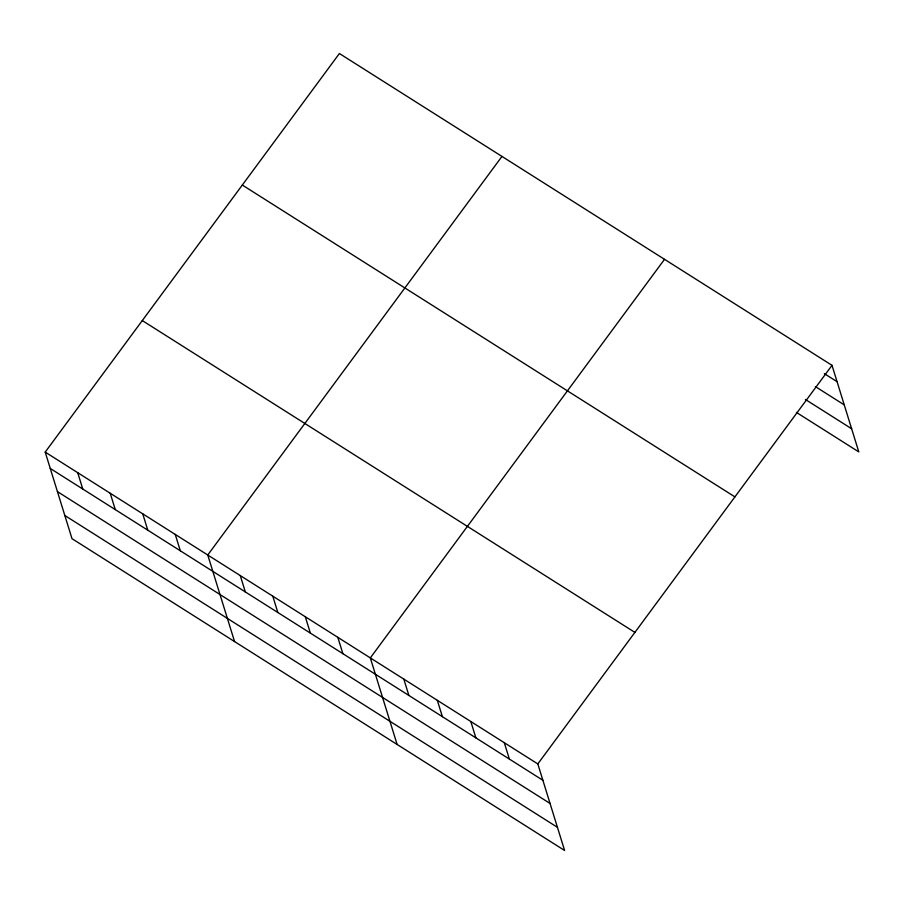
<?xml version="1.0" encoding="UTF-8"?>
<svg xmlns="http://www.w3.org/2000/svg" width="904" height="904" viewBox="0 0 904 904"><rect width="100%" height="100%" fill="white"/><g stroke="black" fill="none" stroke-linecap="round" stroke-linejoin="round"><path stroke-width="1.36" d="M45.2 452.102L537.812 763.925L564.604 850.483L71.992 538.66L45.2 452.102L339.395 53.517L832.008 365.34L858.8 451.898L796.424 412.416M501.957 156.426L207.762 554.999L234.554 641.557M664.519 259.324L370.324 657.909L397.116 744.467M537.812 763.925L832.008 365.34M824.358 373.657L837.07 381.691M815.363 386.584L844.234 404.868M805.43 399.489L851.624 428.733M242.317 185.049L734.918 496.884M142.29 320.57L634.89 632.393M50.262 468.453L542.875 780.276M57.438 491.618L550.039 803.453M64.817 515.483L557.429 827.318M504.308 742.726L509.37 759.077M470.814 721.516L475.877 737.867M437.321 700.317L442.384 716.669M403.817 679.107L408.879 695.458M337.813 637.331L342.876 653.682M305.303 616.743L310.354 633.094M272.782 596.165L277.844 612.516M240.272 575.588L245.334 591.939M175.252 534.422L180.314 550.773M142.742 513.845L147.793 530.196M110.22 493.268L115.283 509.607M77.71 472.679L82.772 489.03"/></g></svg>
